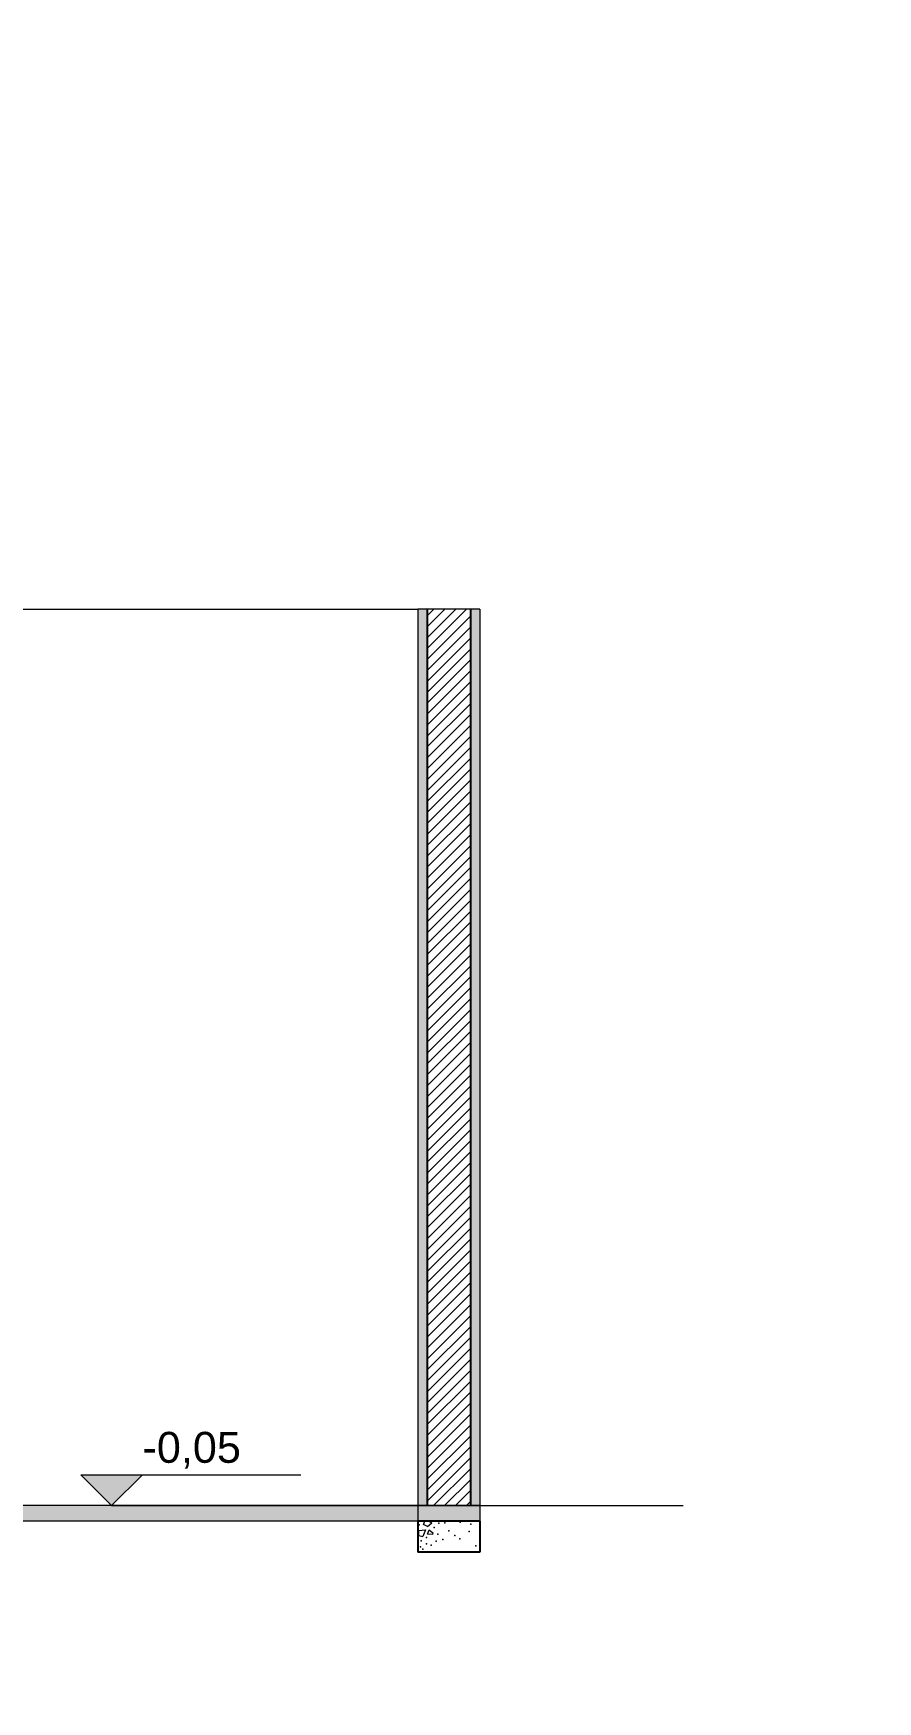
# Model space of a CAD drawing. Header units: metres. Extents: x -1783 to 21505, y -57 to 13660.
# Drawn here: x 18152 to 18425, y 7244 to 7783 of the extents above; entities that cross this region are included whole.
import ezdxf

# ---------------------------------------------------------------- set-up
doc = ezdxf.new("R2010")
doc.units = ezdxf.units.M
doc.header["$MEASUREMENT"] = 0
for name, color, linetype, lineweight in [('01_A Corte AA_1_LAJES.EST_Caneta_No__241', 7, 'Continuous', 13), ('01_A Corte AA_1_LAJES.EST_Caneta_No__3', 7, 'Continuous', 25), ('01_A Corte AA_1_PAREDE CONSTRUIR_Caneta_No__241', 7, 'Continuous', 13), ('01_A Corte AA_1_PAREDE CONSTRUIR_Caneta_No__3', 7, 'Continuous', 25), ('01_A Corte AA_1_TERRENO.ARQ_Caneta_No__241', 7, 'Continuous', 13)]:
    doc.layers.add(name, color=color, linetype=linetype, lineweight=lineweight)
doc.layers.add('01_A Corte AA_1_LAJES.EST_Caneta_No__95', color=7, linetype='Continuous', lineweight=0, true_color=0xaeaeae)
doc.layers.add('01_B Corte BB_2_PAREDE CONSTRUIR_Caneta_No__16', color=7, linetype='Continuous', lineweight=0, true_color=0xc9c9c9)
for name, color, linetype in [('01_A Corte AA_1_PAREDE CONSTRUIR', 7, 'Continuous'), ('01_A Corte AA_1_TERRENO.ARQ', 7, 'Continuous'), ('cotas', 7, 'Continuous'), ('COTAS EXECUTIVO.EXEC', 7, 'Continuous')]:
    doc.layers.add(name, color=color, linetype=linetype)
doc.styles.add('GENERATED_STYLE_1', font='arial.ttf')

# ---------------------------------------------------------------- blocks, each defined once
blk = doc.blocks.new('*X6657', base_point=(-79.8343, -33.8088))
at = {"layer": '01_A Corte AA_1_LAJES.EST_Caneta_No__241', "color": 7, "linetype": 'Continuous', "lineweight": 13, "ltscale": 1000}
for p, q in [((-41.6963, -0.1109), (-41.6911, -0.1)), ((-41.6829, -0.1172), (-41.6693, -0.1061)), ((-41.677, -0.1), (-41.6693, -0.1061)), ((-41.7111, -0.1468), (-41.7105, -0.1302)), ((-41.7111, -0.1468), (-41.6981, -0.1497)), ((-41.7105, -0.1302), (-41.6896, -0.1283)), ((-41.6896, -0.1283), (-41.6981, -0.1497)), ((-41.6829, -0.1172), (-41.6963, -0.1109)), ((-41.683, -0.1422), (-41.6774, -0.1281)), ((-41.6671, -0.1429), (-41.683, -0.1422)), ((-41.6774, -0.1281), (-41.6658, -0.1377)), ((-41.6658, -0.1377), (-41.6671, -0.1429))]:
    blk.add_line(p, q, dxfattribs=at)
for p in [(-41.6462, -0.1071), (-41.6263, -0.106), (-41.5772, -0.1032), (-41.7094, -0.1116), (-41.686, -0.1529), (-41.6612, -0.1208), (-41.6494, -0.1419), (-41.6334, -0.1596), (-41.6141, -0.132), (-41.5947, -0.1464), (-41.5778, -0.1578), (-41.5481, -0.1333), (-41.5426, -0.1098), (-41.7053, -0.1837), (-41.7032, -0.1639), (-41.6977, -0.1907), (-41.6865, -0.1733), (-41.6714, -0.1777), (-41.6553, -0.1644), (-41.5269, -0.1798)]:
    blk.add_point(p, dxfattribs=at)

msp = doc.modelspace()

# ---------------------------------------------------------------- hatches: boundary and pattern name
at = {"layer": '01_A Corte AA_1_LAJES.EST_Caneta_No__95', "linetype": 'Continuous', "lineweight": 0, "true_color": 0xaeaeae}
msp.add_hatch(color=253, dxfattribs=at).paths.add_polyline_path([(18296.125, 7306.929), (18276.125, 7306.929), (18276.125, 7301.929), (18296.125, 7301.929)])
at = {"layer": '01_A Corte AA_1_PAREDE CONSTRUIR', "linetype": 'Continuous', "lineweight": 0, "true_color": 0xffffff}
for points in [[(18276.125, 7306.929), (18279.125, 7306.929), (18279.125, 7596.929), (18276.125, 7596.929)], [(18293.125, 7306.929), (18296.125, 7306.929), (18296.125, 7596.929), (18293.125, 7596.929)]]:
    msp.add_hatch(color=7, dxfattribs=at).paths.add_polyline_path(points)
at = {"layer": '01_A Corte AA_1_PAREDE CONSTRUIR', "linetype": 'Continuous', "lineweight": 0, "true_color": 0x000000}
h = msp.add_hatch(dxfattribs=at)
h.set_pattern_fill('COMMON_BRICK_0001', color=18, scale=100, style=0, pattern_type=2)
h.set_pattern_definition([(45, (22447.5286, 7311.9294), (-1.767767, 1.767767), [])])
h.paths.add_polyline_path([(18279.125, 7596.929), (18279.125, 7306.929), (18293.125, 7306.929), (18293.125, 7596.929)])
at = {"layer": '01_A Corte AA_1_TERRENO.ARQ', "linetype": 'Continuous', "lineweight": 0, "true_color": 0x8fbf7f}
msp.add_hatch(color=73, dxfattribs=at).paths.add_polyline_path([(18276.125, 7301.929), (18276.125, 7306.929), (18146.129, 7306.929), (18146.129, 7301.929)])
at = {"layer": 'cotas'}
h = msp.add_hatch(color=7, dxfattribs=at)
h.dxf.hatch_style = 1
h.paths.add_polyline_path([(21504.961, 13659.963), (10304.961, 13659.963), (10304.961, 5739.963), (21504.961, 5739.963)])
h.paths.add_polyline_path([(10571.627, 13593.296), (21371.627, 13593.296), (21371.627, 5806.63), (10571.627, 5806.63)], flags=16)
at = {"layer": 'COTAS EXECUTIVO.EXEC', "linetype": 'Continuous', "lineweight": 13, "ltscale": 1000}
msp.add_hatch(color=256, dxfattribs=at).paths.add_polyline_path([(18177.016, 7306.929), (18187.016, 7316.929), (18167.016, 7316.929)])

# ---------------------------------------------------------------- linework, layer by layer
at = {"layer": '01_A Corte AA_1_LAJES.EST_Caneta_No__241', "color": 7, "linetype": 'Continuous', "lineweight": 13, "ltscale": 1000}
msp.add_line((18296.125, 7306.929), (18296.125, 7301.929), dxfattribs=at)
at = {"layer": '01_A Corte AA_1_LAJES.EST_Caneta_No__241', "color": 7, "linetype": 'Continuous', "lineweight": 13, "ltscale": 1000, "flags": 128}
msp.add_lwpolyline([(18296.125, 7306.929), (18293.125, 7306.929), (18279.125, 7306.929), (18276.125, 7306.929)], dxfattribs=at)
at = {"layer": '01_A Corte AA_1_LAJES.EST_Caneta_No__3', "color": 7, "linetype": 'Continuous', "lineweight": 25, "ltscale": 1000}
for p, q in [((18276.125, 7301.929), (18276.125, 7291.929)), ((18296.125, 7301.929), (18276.125, 7301.929)), ((18296.125, 7301.929), (18296.125, 7291.929)), ((18296.125, 7291.929), (18276.125, 7291.929))]:
    msp.add_line(p, q, dxfattribs=at)
at = {"layer": '01_A Corte AA_1_PAREDE CONSTRUIR_Caneta_No__241', "color": 7, "linetype": 'Continuous', "lineweight": 13, "ltscale": 1000}
for p, q in [((18276.125, 7596.929), (18276.125, 7306.929)), ((18296.125, 7596.929), (18296.125, 7306.929))]:
    msp.add_line(p, q, dxfattribs=at)
at = {"layer": '01_A Corte AA_1_PAREDE CONSTRUIR_Caneta_No__241', "color": 7, "linetype": 'Continuous', "lineweight": 13, "ltscale": 1000, "flags": 128}
msp.add_lwpolyline([(18296.125, 7596.929), (18293.125, 7596.929), (18279.125, 7596.929), (18276.125, 7596.929)], dxfattribs=at)
at = {"layer": '01_A Corte AA_1_PAREDE CONSTRUIR_Caneta_No__3', "color": 7, "linetype": 'Continuous', "lineweight": 25, "ltscale": 1000}
for p, q in [((18279.125, 7596.929), (18279.125, 7306.929)), ((18293.125, 7596.929), (18293.125, 7306.929))]:
    msp.add_line(p, q, dxfattribs=at)
at = {"layer": '01_A Corte AA_1_TERRENO.ARQ_Caneta_No__241', "color": 7, "linetype": 'Continuous', "lineweight": 13, "ltscale": 1000}
for p, q in [((18276.125, 7306.929), (18146.129, 7306.929)), ((18276.125, 7306.929), (18276.125, 7301.929)), ((18276.125, 7301.929), (18146.129, 7301.929))]:
    msp.add_line(p, q, dxfattribs=at)
at = {"layer": '01_B Corte BB_2_PAREDE CONSTRUIR_Caneta_No__16', "color": 9, "linetype": 'Continuous', "lineweight": 0, "ltscale": 1000, "true_color": 0xc9c9c9}
msp.add_line((18046.125, 7596.929), (18276.125, 7596.929), dxfattribs=at)
at = {"layer": 'COTAS EXECUTIVO.EXEC', "linetype": 'Continuous', "lineweight": 13, "ltscale": 1000}
for p, q in [((18177.016, 7306.929), (18167.016, 7316.929)), ((18167.016, 7316.929), (18187.016, 7316.929)), ((18187.016, 7316.929), (18177.016, 7306.929)), ((18187.016, 7316.929), (18238.275, 7316.929)), ((18177.016, 7306.929), (18169.516, 7306.929)), ((18177.016, 7306.929), (18361.937, 7306.929))]:
    msp.add_line(p, q, dxfattribs=at)

# ---------------------------------------------------------------- block references
at = {"layer": '01_A Corte AA_1_PAREDE CONSTRUIR', "color": 64, "linetype": 'Continuous', "lineweight": 0, "ltscale": 1000, "true_color": 0x80aa00, "xscale": 100, "yscale": 100, "zscale": 100}
msp.add_blockref('*X6657', (14464.102, 3931.048), dxfattribs=at)

# ---------------------------------------------------------------- texts
at = {"layer": 'COTAS EXECUTIVO.EXEC', "linetype": 'Continuous', "lineweight": 13, "ltscale": 1000, "insert": (18187.016, 7318.929), "char_height": 10, "width": 31.259, "attachment_point": 7, "style": 'GENERATED_STYLE_1'}
msp.add_mtext('\\A1;-0,05', dxfattribs=at)

doc.saveas('drawing.dxf')
